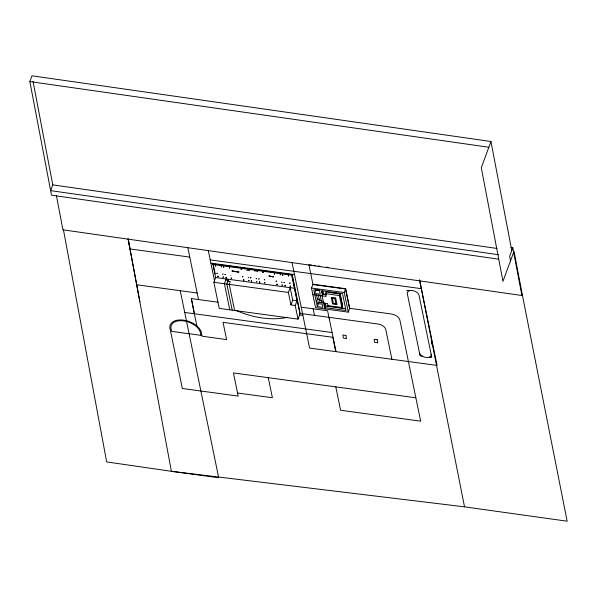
<?xml version="1.0" encoding="UTF-8"?>
<svg xmlns="http://www.w3.org/2000/svg" width="597" height="597" viewBox="0 0 597 597"><rect width="100%" height="100%" fill="white"/><g stroke="black" fill="none" stroke-linecap="round" stroke-linejoin="round"><path stroke-width="0.9" d="M498.525 259.15L51.514 195.174L29.85 81.573L31.969 75.804L490.965 141.496L511.763 250.561M33.014 81.259L52.767 184.869L50.648 190.637L498.585 254.74M298.022 319.134L295.224 305.522L296.978 300.739L291.724 275.18L292.075 274.224L300.134 313.403L298.022 319.134L219.233 308.395L213.868 282.299L215.629 277.523L212.935 264.434L213.286 263.478M223.278 276.874A9.776 2.724 -82.2 0 1 223.271 277.247L223.144 277.239M226.173 278.956L224.42 283.739L229.785 309.836M228.591 279.284L226.83 284.068L232.196 310.164M231.42 277.986A9.776 2.724 -82.2 0 1 231.42 278.359L231.293 278.351M249.009 280.351A9.776 2.724 -82.2 0 1 249.009 280.724L248.882 280.717M250.718 277.911C249.755 277.896 251.203 278.344 250.927 277.344M255.001 271.508L254.807 270.732M256.762 281.441A9.776 2.724 -82.2 0 1 256.755 281.814L256.635 281.806M258.867 279.023C257.904 279 259.344 279.456 259.076 278.456M263.15 272.62L262.949 271.844M264.911 282.553A9.776 2.724 -82.2 0 1 264.904 282.926L264.784 282.918M276.195 281.381C275.232 281.366 276.672 281.814 276.404 280.821M280.471 274.836L280.105 274.926L280.277 274.202M282.239 284.911A9.776 2.724 -82.2 0 1 282.232 285.284L282.112 285.276M289.761 283.374L289.941 282.665M290.388 286.023A9.776 2.724 -82.2 0 1 290.381 286.396L290.261 286.388M290.948 304.94L288.381 292.455L290.142 287.679L292.702 300.157L290.948 304.94L295.224 305.522M294.769 287.306L294.418 288.261L215.629 277.523M312.91 284.224L345.663 288.694L349.7 308.313L348.29 312.141L315.537 307.671L311.5 288.053L312.91 284.224L308.91 264.769L311.664 265.135M314.574 293.5L313.791 289.687L319.425 290.455L320.208 294.269L314.574 293.5L315.865 290L319.888 290.545M342.581 305.642L341.872 307.559L328.029 305.671L327.604 303.612L316.343 302.075L317.626 298.567M317.268 306.589L316.619 303.44L322.253 304.209L322.902 307.351L317.268 306.589L318.298 303.783M318.753 302.403L319.455 300.492L318.343 295.082M322.455 294.896L322.104 295.851L323.581 303.06L323.932 302.104L321.522 301.776L320.223 295.47M326.708 294.806L323.089 294.314L322.499 290.545M321.171 302.731L321.522 301.776M312.843 294.59L326.126 296.403L325.566 293.679L326.268 291.761M341.872 307.559L339.409 295.56L340.111 293.649L338.268 293.403M348.29 312.141L344.26 292.515L345.663 288.694M490.965 141.496L481.309 167.727L502.972 281.329L514.024 251.307L522.271 294.552L521.92 295.508L62.924 229.815L56.394 195.577M510.965 247.457L512.808 247.725L509.644 256.322L510.51 260.859M521.853 295.157L522.203 294.194L567.15 521.196L464.518 506.846L171.391 471.309L106.669 461.914L63.446 229.778M313.5 265.381L315.343 265.628M318.097 266.001L319.94 266.247M326.372 267.105L328.208 267.352M128.355 240.158L130.004 248.949L189.771 257.098M210.204 259.882L421.378 288.672L437.094 365.439L309.604 348.066L292.015 262.501M210.875 263.15L294.493 274.553M406.624 290.358L409.348 290.732M212.935 264.434L291.724 275.18M221.48 266.784L221.106 266.732L221.509 266.799M247.218 270.254L246.845 270.21L247.248 270.277M262.747 272.404L263.173 272.605M229.666 268.053L229.255 267.844L229.681 268.038M232.158 270.963L238.688 272.172L232.158 270.963A12.358 3.44 -82.2 0 0 232.211 270.747M269.105 276.001L273.247 276.881L269.105 276.001A12.358 3.44 -82.2 0 0 269.157 275.784M312.791 284.545L345.551 289.008L349.581 308.634M248.725 277.605L248.359 277.56L248.755 277.627M289.732 283.232L290.157 283.426M230.823 275.359L230.8 275.336M311.5 288.053L344.26 292.515M316.791 289.791L320.007 290.232M243.621 279.986L243.904 280.239L243.621 279.986A9.776 2.724 -82.2 0 0 243.621 279.62M248.77 280.321A9.776 2.724 -82.2 0 1 248.77 280.687L249.009 280.724M217.883 276.515L218.166 276.762L217.883 276.515A9.776 2.724 -82.2 0 0 217.89 276.142M223.039 276.844A9.776 2.724 -82.2 0 1 223.032 277.217L223.271 277.247M226.032 277.62L226.315 277.874L226.032 277.62A9.776 2.724 -82.2 0 0 226.039 277.254M231.188 277.956A9.776 2.724 -82.2 0 1 231.181 278.329L231.42 278.359M251.374 281.075L251.65 281.321L251.374 281.075A9.776 2.724 -82.2 0 0 251.374 280.709M256.523 281.411A9.776 2.724 -82.2 0 1 256.523 281.777L256.755 281.814M259.523 282.187L259.799 282.433L259.523 282.187A9.776 2.724 -82.2 0 0 259.523 281.814M264.672 282.523A9.776 2.724 -82.2 0 1 264.665 282.888L264.904 282.926M276.851 284.553L277.127 284.799L276.851 284.553A9.776 2.724 -82.2 0 0 276.851 284.179M282 284.881A9.776 2.724 -82.2 0 1 281.993 285.254L282.232 285.284M284.993 285.664L285.276 285.911L284.993 285.664A9.776 2.724 -82.2 0 0 285 285.291M290.149 285.993A9.776 2.724 -82.2 0 1 290.142 286.366L290.381 286.396M329.962 292.269L331.805 292.523M333.648 292.769L336.417 293.149M326.149 292.082L339.992 293.97L342.462 305.962M321.358 291.739L323.059 291.97M321.246 292.052L322.94 292.291M225.823 279.911L228.241 280.239M325.566 293.679L339.409 295.56M323.208 293.993L325.925 294.366M227.89 281.202L230.3 281.53L229.248 284.396L234.614 310.492M213.868 282.299L288.381 292.455M319.805 299.537L317.395 299.209L316.47 294.702M319.455 300.492L321.873 300.821M292.702 300.157L296.978 300.739M323.962 304.806L326.044 305.089M349.7 308.313L391.416 314A7.806 4.657 20.2 0 1 399.878 320.052L420.669 421.176L340.603 410.258L335.798 386.878M323.85 305.127L325.604 305.365M327.447 305.97L330.201 306.343M332.036 306.589L333.865 306.843M336.618 307.216L338.454 307.462M340.283 307.716L343.036 308.089M345.67 308.783L325.499 306.037L324.94 303.328M136.713 284.769L197.152 293.008M301.201 307.186L327.619 310.791L336.021 351.663M218.009 302.209L191.256 298.56L196.906 326.037A16.589 9.888 20.2 0 1 201.682 334.007L202.137 336.23L226.584 339.566L223.039 322.335L332.805 337.298L335.745 351.626M300.134 313.403L378.17 324.037A7.007 4.179 20.2 0 1 385.766 329.469L391.901 359.282M299.515 314.91L302.88 315.365M329.298 318.97L329.738 319.029M184.727 312.447L332.089 332.536M422.363 356.155L420.087 355.842L407.311 293.709A6.149 3.664 20.2 0 1 409.236 290.769L409.415 290.709A6.149 3.664 20.2 0 1 415.527 291.545L415.743 291.657A6.149 3.664 20.2 0 1 419.019 295.306L431.795 357.439L429.512 357.125M415.863 397.796L233.442 372.924L238.203 396.095L182.331 388.475L170.257 329.723A16.589 9.888 20.2 0 1 177.637 320.141A16.589 9.888 20.2 0 1 196.465 325.641L196.95 326.044M237.569 393.013L272.396 397.759L268.269 377.677M29.85 81.573L488.846 147.258M52.767 184.869L497.017 248.449M421.378 288.672L419.572 279.851L464.518 506.846M340.111 293.649L342.402 304.791M325.246 303.91L325.619 305.716L324.91 307.627L345.999 310.5L342.529 293.605L321.44 290.732L322.499 295.911M322.38 290.866L323.089 294.314M323.984 303.119L325.193 308.992M314.858 294.866L316.343 302.075M313.127 308.813L314.477 315.358M299.955 313.88L291.903 274.702L213.114 263.956L215.174 273.978M208.256 250.419L214.621 281.374M187.846 247.733L198.502 299.545M191.45 298.59L194.383 313.761M180.257 290.702L218.703 477.757L171.391 471.309L128.146 239.031M512.808 247.725L521.92 295.508M128.101 238.8L139.907 301.806M431.579 340.499L431.616 344.148M287.373 317.32A59.924 35.73 20.2 0 1 235.808 310.291M431.146 354.297A6.149 3.664 20.2 0 1 429.556 357.11L429.392 357.178A6.149 3.664 20.2 0 1 422.512 356.237L422.31 356.125A6.149 3.664 20.2 0 1 419.437 352.708M218.129 276.172A9.776 2.724 -82.2 0 1 218.121 276.545M226.278 277.284A9.776 2.724 -82.2 0 1 226.27 277.657M277.09 284.209A9.776 2.724 -82.2 0 1 277.083 284.582M285.239 285.321A9.776 2.724 -82.2 0 1 285.232 285.694M259.762 281.851A9.776 2.724 -82.2 0 1 259.755 282.224M251.613 280.739A9.776 2.724 -82.2 0 1 251.606 281.112M243.86 279.65A9.776 2.724 -82.2 0 1 243.86 280.023M238.74 271.299A12.358 3.44 -82.2 0 1 238.621 271.844M238.748 271.941A11.895 3.313 -82.2 0 1 238.688 272.172M232.285 271.06A11.895 3.313 -82.2 0 1 232.226 271.292M273.277 276.12A12.358 3.44 -82.2 0 1 273.18 276.553M273.299 276.65A11.895 3.313 -82.2 0 1 273.247 276.881M269.232 276.098A11.895 3.313 -82.2 0 1 269.18 276.329M215.726 265.993L215.33 265.941L215.726 265.993M223.875 267.105L223.472 267.053L223.875 267.105M241.457 269.471L241.061 269.419L241.457 269.471M249.21 270.56L248.815 270.508L249.21 270.56M257.359 271.672L256.964 271.62L257.359 271.672M274.687 274.03L274.292 273.978L274.687 274.03M282.836 275.142L282.441 275.09L282.836 275.142M288.59 275.933L288.224 275.881L288.62 275.948M217.233 273.344L216.838 273.292L217.233 273.344M222.994 274.135L222.621 274.083L223.017 274.15M225.382 274.456L224.987 274.404L225.382 274.456M242.972 276.821L242.576 276.769L242.972 276.821M256.479 278.695L256.106 278.65L256.509 278.717M264.628 279.806L264.255 279.754L264.658 279.829M281.956 282.172L281.583 282.12L281.985 282.187M284.344 282.493L283.948 282.441L284.344 282.493M335.678 298.015L331.216 297.403L332.566 303.977L337.029 304.589L335.678 298.015M334.813 298.56L332.357 298.224L333.432 303.433L335.887 303.769L334.813 298.56M345.902 335.417L342.82 334.992L343.469 338.163L346.551 338.581L345.902 335.417M377.162 339.678L374.08 339.253L374.729 342.424L377.811 342.842L377.162 339.678M200.898 335.35L171.645 331.357L171.19 329.38A15.447 9.209 20.2 0 1 178.466 320.835A15.447 9.209 20.2 0 1 195.726 325.992L196.182 326.372A15.447 9.209 20.2 0 1 200.547 333.38L200.898 335.35"/></g></svg>
